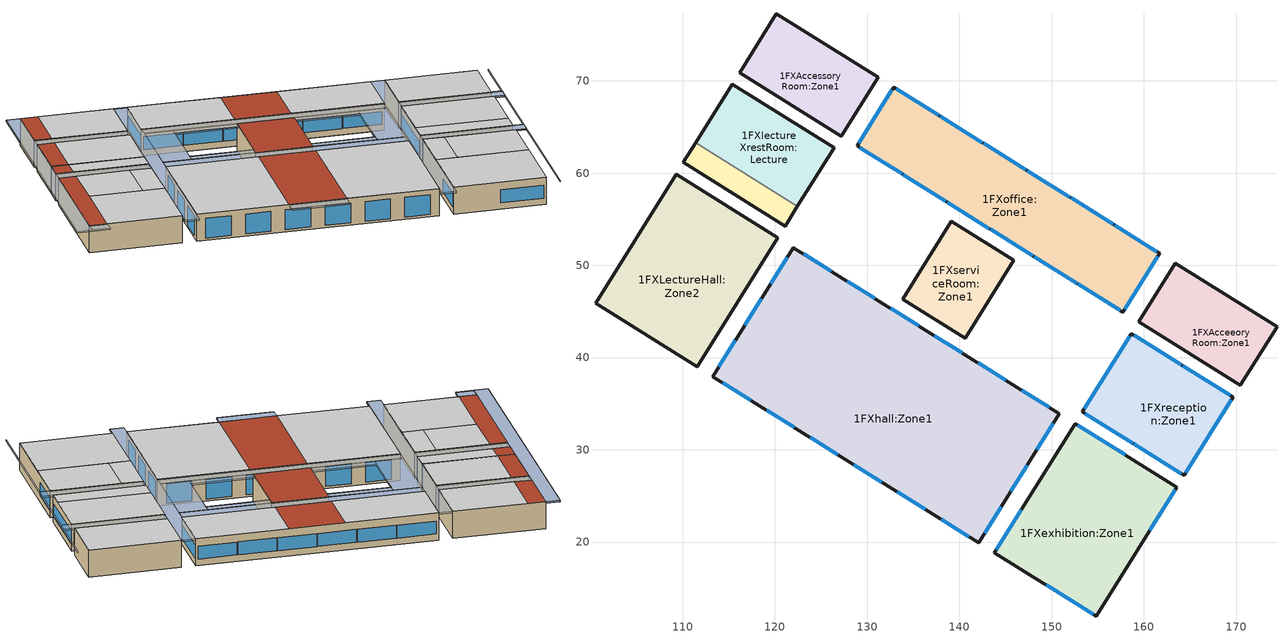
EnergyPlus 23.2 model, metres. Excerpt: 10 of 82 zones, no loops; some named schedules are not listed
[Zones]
1FXAccessoryRoom:Zone1
 floor to Basement2:B1XServerRoom (Project internal floor_Reversed_Rev): 127.2,64.01 117.02,70.37 120.47,75.89 130.65,69.53 z0
 floor ground (Project ground floor): 130.65,69.53 120.47,75.89 121,76.73 131.17,70.37 z0; 117.02,70.37 116.17,70.9 120.15,77.26 121,76.73 z0
 wall outside (BPS_Baseline_Wall): 127.2,64.01 131.17,70.37 120.15,77.26 116.17,70.9 127.2,64.01 z0:4
 ceiling to 2FXlab:Zone1 (Project internal floor_Reversed): 118.29,69.58 127.2,64.01 131.17,70.37 122.27,75.94 z4
 roof outside (BPS_Baseline_Roof_Without_skylight_improved): 116.17,70.9 118.29,69.58 122.27,75.94 120.15,77.26 z4
1FXlectureXrestRoom:RestRoom
 floor to Basement2:B1XServerRoom (Project internal floor_Reversed_Rev): 121.11,54.26 110.93,60.62 112.25,62.74 122.43,56.38 z0
 floor ground (Project ground floor): 110.93,60.62 110.08,61.15 111.41,63.27 112.25,62.74 z0
 wall outside (BPS_Baseline_Wall): 111.41,63.27 110.08,61.15 121.11,54.26 122.43,56.38 z0:4
 wall to 1FXlectureXrestRoom:Lecture (Project partition): 122.43,56.38 111.41,63.27 z0:4
 ceiling to 2FXlabXrestRoom:RestRoom (Project internal floor_Reversed): 112.2,59.83 121.11,54.26 122.43,56.38 113.53,61.95 z4
 roof outside (BPS_Baseline_Roof_Without_skylight_improved): 110.08,61.15 112.2,59.83 113.53,61.95 111.41,63.27 z4
1FXlectureXrestRoom:Lecture
 floor to Basement2:B1XServerRoom (Project internal floor_Reversed_Rev): 122.43,56.38 112.25,62.74 116.23,69.1 126.4,62.74 z0
 floor ground (Project ground floor): 112.25,62.74 111.41,63.27 115.38,69.63 116.23,69.1 z0
 wall outside (BPS_Baseline_Wall): 122.43,56.38 126.4,62.74 115.38,69.63 111.41,63.27 z0:4
 ceiling to 2FXlabXrestRoom:Lab (Project internal floor_Reversed): 113.53,61.95 122.43,56.38 126.4,62.74 117.5,68.31 z4
 roof outside (BPS_Baseline_Roof_Without_skylight_improved): 111.41,63.27 113.53,61.95 117.5,68.31 115.38,69.63 z4
1FXLectureHall:Zone2
 floor to Basement2:B1XServerRoom (Project internal floor_Reversed_Rev): 118.46,50.02 108.28,56.38 110.14,59.35 120.31,52.99 z0
 floor to Basement2:B1XShop (Project internal floor_Reversed_Rev): 111.57,39 101.39,45.36 108.28,56.38 118.46,50.02 z0
 floor ground (Project ground floor): 101.39,45.36 100.54,45.89 109.29,59.88 110.14,59.35 z0
 wall outside (BPS_Baseline_Wall): 111.57,39 120.31,52.99 109.29,59.88 100.54,45.89 111.57,39 z0:4
 ceiling to 2FXofficeXLab:Office (Project internal floor_Reversed): 102.66,44.56 111.57,39 116.6,47.06 107.7,52.62 z4
 ceiling to 2FXofficeXLab:AC (Project internal floor_Reversed): 114.06,48.65 116.6,47.06 120.31,52.99 117.77,54.58 z4
 ceiling to 2FXofficeXLab:Lab (Project internal floor_Reversed): 107.7,52.62 114.06,48.65 117.77,54.58 111.41,58.56 z4
 roof outside (BPS_Baseline_Roof_Without_skylight_improved): 100.54,45.89 102.66,44.56 111.41,58.56 109.29,59.88 z4
1FXoffice:Zone1
 floor to Basement2:B1XServerRoom (Project internal floor_Reversed_Rev): 130.59,61.89 128.9,62.95 132.34,68.47 134.04,67.41 z0
 floor to Basement2:B1XCorridor (Project internal floor_Reversed_Rev): 156.88,45.47 130.59,61.89 134.04,67.41 160.33,50.98 z0
 floor to Basement2:B1XEquipmentRoom (Project internal floor_Reversed_Rev): 157.73,44.94 156.88,45.47 160.33,50.98 161.18,50.45 z0
 floor ground (Project ground floor): 161.18,50.45 132.34,68.47 132.87,69.31 161.7,51.3 z0
 wall outside (BPS_Baseline_Wall): 157.73,44.94 161.7,51.3 132.87,69.31 128.9,62.95 157.73,44.94 z0:4
 window (BPS_Baseline_External glazing_Improved - 1002): 157.92,45.24 161.51,50.99 / 132.68,69.01 129.08,63.26 z0.94:2.84; 137.75,66.26 133.17,69.12 / 142.48,63.31 137.9,66.17 / 147.21,60.35 142.63,63.21 / 151.94,57.4 147.36,60.26 / 156.67,54.44 152.09,57.3 / 161.4,51.49 156.82,54.35 / 152.85,47.99 157.43,45.13 / 148.12,50.94 152.7,48.08 / 143.39,53.9 147.97,51.04 / 138.66,56.85 143.24,53.99 / 133.93,59.81 138.51,56.95 / 129.2,62.76 133.78,59.9 z0.94:2.85
 ceiling to 2FXmeetingRoom:Zone1 (Project internal floor_Reversed): 128.9,62.95 139.92,56.07 143.89,62.43 132.87,69.31 z4
 ceiling to 2FXmeetingRoom1:Zone1 (Project internal floor_Reversed): 146.7,51.83 157.73,44.94 161.7,51.3 150.68,58.19 z4
 roof outside (BPS_Baseline_Roof_Without_skylight_improved): 139.92,56.07 146.7,51.83 150.68,58.19 143.89,62.43 z4
1FXhall:Zone1
 floor to Basement2:B1XServerRoom (Project internal floor_Reversed_Rev): 121.85,47.9 120.15,48.96 122.01,51.93 123.7,50.87 z0
 floor to Basement2:B1XCorridor (Project internal floor_Reversed_Rev): 116.66,35.82 113.26,37.94 120.15,48.96 123.55,46.84 z0; 148.99,30.95 121.85,47.9 123.7,50.87 150.84,33.91 z0
 floor to Basement2:B1XCanteen (Project internal floor_Reversed_Rev): 142.1,19.92 116.66,35.82 123.55,46.84 148.99,30.95 z0
 wall outside (BPS_Baseline_Wall): 142.1,19.92 150.84,33.91 122.01,51.93 113.26,37.94 142.1,19.92 z0:4
 window (BPS_Baseline_External glazing_Improved - 1002): 148.39,30 150.19,32.86 / 145.57,25.48 147.37,28.35 / 142.75,20.97 144.55,23.84 / 126.1,49.37 123.1,51.25 / 130.83,46.42 127.83,48.3 / 135.56,43.46 132.56,45.34 / 140.29,40.51 137.29,42.39 / 145.02,37.55 142.02,39.43 / 149.75,34.59 146.75,36.47 / 115.71,41.86 113.92,38.99 / 118.53,46.37 116.74,43.5 / 121.35,50.88 119.56,48.01 / 138,22.48 141.01,20.6 / 133.27,25.44 136.28,23.56 / 128.54,28.39 131.55,26.51 / 123.81,31.35 126.82,29.47 / 119.08,34.3 122.09,32.42 / 114.35,37.26 117.36,35.38 z0.34:3.26
 ceiling to 2FXffcXc1Xdylght:Office (Project internal floor_Reversed): 131.07,26.81 142.1,19.92 150.84,33.91 139.82,40.8 z4
 ceiling to 2FXofficeXac:Office (Project internal floor_Reversed): 113.26,37.94 124.29,31.05 133.03,45.04 122.01,51.93 z4
 roof outside (BPS_Baseline_Roof_Without_skylight_improved): 124.29,31.05 131.07,26.81 139.82,40.8 133.03,45.04 z4
1FXserviceRoom:Zone1
 floor to Basement2:B1XCore (Project internal floor_Reversed_Rev): 140.61,42.08 133.83,46.32 138.6,53.95 145.38,49.71 z0
 floor to Basement2:B1XCorridor (Project internal floor_Reversed_Rev): 145.38,49.71 138.6,53.95 139.12,54.79 145.91,50.55 z0
 wall outside (BPS_Baseline_Wall): 140.61,42.08 145.91,50.55 139.12,54.79 133.83,46.32 140.61,42.08 z0:4
 roof outside (BPS_Baseline_Roof_Without_skylight_improved): 133.83,46.32 140.61,42.08 145.91,50.55 139.12,54.79 z4
1FXexhibition:Zone1
 floor to Basement2:B1XCorridor (Project internal floor_Reversed_Rev): 161.71,23 150.68,29.89 152.54,32.85 163.56,25.97 z0
 floor to Basement2:B1XCanteen (Project internal floor_Reversed_Rev): 154.82,11.97 143.79,18.86 150.68,29.89 161.71,23 z0
 wall outside (BPS_Baseline_Wall): 154.82,11.97 163.56,25.97 152.54,32.85 143.79,18.86 154.82,11.97 z0:4
 window x3 (BPS_Baseline_External glazing_Improved - 1002): 160.65,21.3 163.37,25.66 / 146.71,23.53 143.98,19.17 z0.94:2.85
 window x2 (BPS_Baseline_External glazing_Improved - 1002): 157.97,29.46 152.84,32.67 / 149.38,15.37 154.52,12.16 z0.94:2.84
 ceiling to 2FXofficeXlabQ1:Office (Project internal floor_Reversed): 143.79,18.86 154.82,11.97 159.85,20.03 148.83,26.92 z4
 ceiling to 2FXofficeXlabQ1:AC (Project internal floor_Reversed): 148.83,26.92 151.37,25.33 155.08,31.27 152.54,32.85 z4
 ceiling to 2FXofficeXlabQ1:Lab (Project internal floor_Reversed): 151.37,25.33 159.85,20.03 163.56,25.97 155.08,31.27 z4
1FXreception:Zone1
 floor to Basement2:B1XEquipmentRoom (Project internal floor_Reversed_Rev): 156.72,32.01 153.33,34.13 158.63,42.6 162.02,40.49 z0
 floor to Basement2:B1XGym (Project internal floor_Reversed_Rev): 164.36,27.24 156.72,32.01 162.02,40.49 169.65,35.72 z0
 wall outside (BPS_Baseline_Wall): 164.36,27.24 169.65,35.72 158.63,42.6 153.33,34.13 164.36,27.24 z0:4
 window (BPS_Baseline_External glazing_Improved - 1002): 164.55,27.54 169.47,35.41 / 158.44,42.3 153.52,34.43 z0.94:2.83; 164.07,39.21 158.93,42.42 / 169.35,35.91 164.22,39.11 / 158.92,30.63 164.05,27.43 / 153.64,33.94 158.77,30.73 z0.94:2.84
 ceiling to 2FXlabXrestRoom1:RestRoom (Project internal floor_Reversed): 153.33,34.13 164.36,27.24 165.68,29.36 154.66,36.25 z4
 ceiling to 2FXlabXrestRoom1:Lab (Project internal floor_Reversed): 154.66,36.25 165.68,29.36 169.65,35.72 158.63,42.6 z4
1FXAcceeoryRoom:Zone1
 floor to Basement2:B1XEquipmentRoom (Project internal floor_Reversed_Rev): 162.82,41.76 159.42,43.88 162.87,49.39 166.26,47.27 z0
 floor to Basement2:B1XGym (Project internal floor_Reversed_Rev): 170.45,36.99 162.82,41.76 166.26,47.27 173.9,42.5 z0
 floor ground (Project ground floor): 173.9,42.5 162.87,49.39 163.4,50.24 174.42,43.35 z0
 wall outside (BPS_Baseline_Wall): 170.45,36.99 174.42,43.35 163.4,50.24 159.42,43.88 170.45,36.99 z0:4
 ceiling to 2FXlab1:Zone1 (Project internal floor_Reversed): 159.42,43.88 170.45,36.99 174.42,43.35 163.4,50.24 z4
shading: 161.7,51.3 141.3,18.65 / 99.75,44.62 120.15,77.26 / 175.7,42.55 155.3,9.91 / 118.45,78.32 98.05,45.68 / 112.47,36.67 132.87,69.31 / 143,17.59 163.4,50.24 / 122.01,51.93 150.84,33.91 / 157.73,44.94 128.9,62.95 / 165.63,26.44 153.33,34.13 / 171.72,36.19 159.42,43.88 / 152.54,32.85 164.83,25.17 / 158.63,42.6 170.93,34.92 / 121.11,54.26 110.08,61.15 / 127.2,64.01 116.17,70.9 / 109.29,59.88 120.31,52.99 / 115.38,69.63 126.4,62.74 / 145.38,49.71 153.01,44.94 / 148.77,38.15 141.14,42.92 / 140.61,42.08 148.24,37.31 / 130.96,58.72 138.6,53.95 / 134.36,47.16 126.72,51.93 / 139.12,54.79 131.49,59.56 / 131.07,26.81 124.28,31.04 / 123.49,29.78 130.28,25.54 / 102.66,44.56 100.54,45.89 / 99.75,44.62 101.87,43.29 / 132.87,69.31 131.17,70.37 / 131.17,70.37 110.77,37.73 / 128.1,61.68 156.93,43.66 / 151.64,35.19 122.8,53.2 / 126.2,51.08 131.49,59.56 / 131.49,59.56 128.1,61.68 / 128.1,61.68 122.8,53.2 / 122.8,53.2 126.2,51.08 / 126.2,51.08 133.83,46.32 / 151.64,35.19 156.93,43.66 / 156.93,43.66 153.54,45.78 / 153.54,45.78 148.24,37.31 / 153.54,45.78 145.91,50.55 / 148.24,37.31 151.64,35.19 z3.8:4; 99.75,44.62 98.05,45.68 118.45,78.32 120.15,77.26 z3.8; 98.05,45.68 99.75,44.62 120.15,77.26 118.45,78.32 z4; 112.47,36.67 110.77,37.73 131.17,70.37 132.87,69.31 z3.8; 110.77,37.73 112.47,36.67 132.87,69.31 131.17,70.37 z4; 143,17.59 141.3,18.65 161.7,51.3 163.4,50.24 z3.8; 141.3,18.65 143,17.59 163.4,50.24 161.7,51.3 z4; 150.84,33.91 122.01,51.93 122.8,53.2 151.64,35.19 z3.8; 122.01,51.93 150.84,33.91 151.64,35.19 122.8,53.2 z4; 128.1,61.68 156.93,43.66 157.73,44.94 128.9,62.95 z4; 156.93,43.66 128.1,61.68 128.9,62.95 157.73,44.94 z3.8; 126.2,51.08 122.8,53.2 128.1,61.68 131.49,59.56 z3.8; 151.64,35.19 148.24,37.31 153.54,45.78 156.93,43.66 z3.8; 148.24,37.31 151.64,35.19 156.93,43.66 153.54,45.78 z4; 122.8,53.2 126.2,51.08 131.49,59.56 128.1,61.68 z4; 158.63,42.6 170.93,34.92 171.72,36.19 159.42,43.88 z4; 170.93,34.92 158.63,42.6 159.42,43.88 171.72,36.19 z3.8; 164.83,25.17 152.54,32.85 153.33,34.13 165.63,26.44 z3.8; 152.54,32.85 164.83,25.17 165.63,26.44 153.33,34.13 z4; 120.31,52.99 109.29,59.88 110.08,61.15 121.11,54.26 z3.8; 109.29,59.88 120.31,52.99 121.11,54.26 110.08,61.15 z4; 115.38,69.63 126.4,62.74 127.2,64.01 116.17,70.9 z4; 126.4,62.74 115.38,69.63 116.17,70.9 127.2,64.01 z3.8; 123.49,29.78 130.28,25.54 131.07,26.81 124.28,31.04 z4; 130.28,25.54 123.49,29.78 124.28,31.04 131.07,26.81 z3.8; 133.83,46.32 126.2,51.08 126.72,51.93 134.36,47.16 z3.8; 126.2,51.08 133.83,46.32 134.36,47.16 126.72,51.93 z4; 140.61,42.08 148.24,37.31 148.77,38.15 141.14,42.92 z4; 148.24,37.31 140.61,42.08 141.14,42.92 148.77,38.15 z3.8; 138.6,53.95 130.96,58.72 131.49,59.56 139.12,54.79 z3.8; 130.96,58.72 138.6,53.95 139.12,54.79 131.49,59.56 z4; 153.01,44.94 145.38,49.71 145.91,50.55 153.54,45.78 z3.8; 145.38,49.71 153.01,44.94 153.54,45.78 145.91,50.55 z4; 101.87,43.29 99.75,44.62 100.54,45.89 102.66,44.56 z3.8; 99.75,44.62 101.87,43.29 102.66,44.56 100.54,45.89 z4
[Site:Location]
Green studio (01-01:31-12)  (01-01:31-12): Latitude {deg}=1.37; Longitude {deg}=103.98; Time Zone {hr}=7; Elevation {m}=16
[Site:GroundTemperature:BuildingSurface]
18, 18, 18, 18, 18, 18, 18, 18, 18, 18, 18, 18
[Site:GroundTemperature:Deep]
14, 14, 14, 14, 14, 14, 14, 14, 14, 14, 14, 14
[Site:GroundTemperature:Shallow]
14, 14, 14, 14, 14, 14, 14, 14, 14, 14, 14, 14
[Site:GroundTemperature:FCfactorMethod]
27.55, 28.03, 28.32, 28.42, 28.26, 27.88, 27.4, 26.92, 26.59, 26.51, 26.68, 27.05
[Site:GroundReflectance]
0.2, 0.2, 0.2, 0.2, 0.2, 0.2, 0.2, 0.2, 0.2, 0.2, 0.2, 0.2
[Site:GroundReflectance:SnowModifier]
2, 2
[SizingPeriod:DesignDay] Day of Month=15; Day Type=SummerDesignDay; Humidity Condition Type=WetBulb; Barometric Pressure {Pa}=101132.9; Wind Speed {m/s}=0; Wind Direction {deg}=0; Rain Indicator=No; Snow Indicator=No; Daylight Saving Time Indicator=No; Solar Model Indicator=ASHRAEClearSky; Sky Clearness=0.98
Name | Month | Maximum Dry-Bulb Temperature {C} | Daily Dry-Bulb Temperature Range {deltaC} | Wetbulb or DewPoint at Maximum Dry-Bulb {C}
Summer Design Day in Green studio (01-01:31-12) Jun | 6 | 33.2 | 5.9 | 26.7
Summer Design Day in Green studio (01-01:31-12) Jul | 7 | 32.6 | 5.7 | 26.3
Summer Design Day in Green studio (01-01:31-12) Aug | 8 | 32.8 | 5.8 | 26
Summer Design Day in Green studio (01-01:31-12) Sep | 9 | 32.8 | 6 | 25.9
[Building]
Building: North Axis {deg}=0; Terrain=Suburbs; Loads Convergence Tolerance Value {W}=.04; Temperature Convergence Tolerance Value {deltaC}=.4; Solar Distribution=FullExteriorWithReflections; Maximum Number of Warmup Days=25; Minimum Number of Warmup Days=6
[Site:WaterMainsTemperature]
Calculation Method=Correlation; Annual Average Outdoor Air Temperature {C}=10; Maximum Difference In Monthly Average Outdoor Air Temperatures {deltaC}=20
[Material:NoMass]
7_RVAL_2: Roughness=Rough; Thermal Resistance {m2-K/W}=.15; Thermal Absorptance=0.9; Solar Absorptance=0.7; Visible Absorptance=0.7
[Construction]
Project ground floor: Urea Formaldehyde Foam_.1327, Cast Concrete_.1, Floor/Roof Screed_.07, Timber Flooring_.03
Project internal floor_Reversed; Project internal floor_Reversed_Rev: Cast Concrete (Dense)_.1
BPS_Baseline_Roof_Without_skylight_improved: Asphalt 1_.01, MW Glass Wool (rolls)_.072, Plasterboard_.013
Project partition: Gypsum Plasterboard_.025, 7_RVAL_2, Gypsum Plasterboard_.025
BPS_Baseline_Wall: Brickwork Outer_.1, XPS Extruded Polystyrene  - CO2 Blowing_.05, Concrete Block (Medium)_.1, Gypsum Plastering_.013
BPS_Baseline_External glazing_Improved - 1002: 5111, 1017, 7090
[WindowMaterial:Gas]
1017: Gas Type=Air; Thickness {m}=.012
[WindowMaterial:Glazing] Optical Data Type=Spectral; Infrared Transmittance at Normal Incidence=0; Dirt Correction Factor for Solar and Visible Transmittance=1
Name | Window Glass Spectral Data Set | Thickness {m} | Front Side Infrared Hemispherical Emissivity | Back Side Infrared Hemispherical Emissivity | Conductivity {W/m-K}
7090 | Viracon VLE1370 11.5(5VLE13-70X2+060pvb+5Starphire) <VE13-70X2-5-060-Str-5.vir> | .01092 | 0.844 | 0.844 | 0.67
5111 | Viracon  (8OptWht/060Saflex/8OptWht/060Saflex/8OptWht) <8OptiWhite3ply lam.vir> | .02667 | 0.84 | 0.84 | 0.713
[MaterialProperty:GlazingSpectralData]
Viracon VLE1370 11.5(5VLE13-70X2+060pvb+5Starphire) <VE13-70X2-5-060-Str-5.vir>: 0.3, 0.001, 0.05, 0.046, 0.305, 0, 0.051, 0.046, 0.31, 0, 0.054, 0.045, 0.315, 0, 0.058, 0.045, 0.32, 0, 0.063, 0.044, 0.325, 0, 0.067, 0.043, 0.33, 0, 0.068, 0.042, 0.335, 0, 0.068, 0.042, 0.34, 0, 0.069, 0.043, 0.345, 0, 0.07, 0.044, 0.35, 0, 0.067, 0.045, 0.355, 0, 0.065, 0.044, 0.36, 0, 0.067, 0.044, 0.365, 0, 0.072, 0.044, 0.37, 0, 0.083, 0.044, 0.375, 0, 0.098, 0.043, 0.38, 0, 0.116, 0.043, 0.385, 0.002, 0.128, 0.043, 0.39, 0.024, 0.133, 0.044, 0.395, 0.12, 0.136, 0.051, 0.4, 0.283, 0.138, 0.077, 0.405, 0.427, 0.141, 0.107, 0.41, 0.521, 0.143, 0.126, 0.415, 0.574, 0.144, 0.132, 0.42, 0.605, 0.143, 0.132, 0.425, 0.627, 0.143, 0.131, 0.43, 0.641, 0.143, 0.129, 0.435, 0.652, 0.142, 0.126, 0.44, 0.661, 0.142, 0.125, 0.445, 0.668, 0.142, 0.123, 0.45, 0.675, 0.141, 0.122, 0.455, 0.681, 0.141, 0.121, 0.46, 0.685, 0.141, 0.12, 0.465, 0.688, 0.14, 0.12, 0.47, 0.692, 0.139, 0.12, 0.475, 0.694, 0.139, 0.12, 0.48, 0.697, 0.138, 0.12, 0.485, 0.7, 0.138, 0.121, 0.49, 0.704, 0.137, 0.122, 0.495, 0.707, 0.136, 0.122, 0.5, 0.71, 0.135, 0.123, 0.505, 0.712, 0.134, 0.124, 0.51, 0.714, 0.133, 0.125, 0.515, 0.717, 0.133, 0.126, 0.52, 0.719, 0.132, 0.127, 0.525, 0.72, 0.131, 0.128, 0.53, 0.722, 0.13, 0.128, 0.535, 0.723, 0.129, 0.129, 0.54, 0.724, 0.128, 0.13, 0.545, 0.726, 0.127, 0.13, 0.55, 0.727, 0.125, 0.131, 0.555, 0.727, 0.124, 0.131, 0.56, 0.727, 0.122, 0.132, 0.565, 0.727, 0.121, 0.132, 0.57, 0.726, 0.119, 0.132, 0.575, 0.725, 0.118, 0.133, 0.58, 0.723, 0.117, 0.133, 0.585, 0.722, 0.116, 0.134, 0.59, 0.719, 0.115, 0.134, 0.595, 0.717, 0.114, 0.135, 0.6, 0.715, 0.113, 0.136, 0.605, 0.711, 0.113, 0.138, 0.61, 0.708, 0.113, 0.139, 0.615, 0.704, 0.113, 0.141, 0.62, 0.7, 0.114, 0.144, 0.625, 0.695, 0.114, 0.146, 0.63, 0.69, 0.116, 0.149, 0.635, 0.684, 0.118, 0.153, 0.64, 0.678, 0.12, 0.157, 0.645, 0.671, 0.123, 0.162, 0.65, 0.664, 0.127, 0.167, 0.655, 0.657, 0.131, 0.172, 0.66, 0.649, 0.136, 0.178, 0.665, 0.641, 0.141, 0.185, 0.67, 0.632, 0.147, 0.192, 0.675, 0.623, 0.153, 0.2, 0.68, 0.614, 0.16, 0.208, 0.685, 0.604, 0.167, 0.216, 0.69, 0.593, 0.175, 0.225, 0.695, 0.583, 0.183, 0.234, 0.7, 0.572, 0.192, 0.244, 0.705, 0.561, 0.202, 0.255, 0.71, 0.549, 0.211, 0.265, 0.715, 0.538, 0.221, 0.275, 0.72, 0.526, 0.232, 0.287, 0.725, 0.514, 0.242, 0.298, 0.73, 0.502, 0.254, 0.31, 0.735, 0.489, 0.265, 0.321, 0.74, 0.477, 0.275, 0.332, 0.745, 0.465, 0.287, 0.344, 0.75, 0.453, 0.299, 0.355, 0.755, 0.441, 0.31, 0.367, 0.76, 0.429, 0.322, 0.379, 0.765, 0.417, 0.332, 0.39, 0.77, 0.406, 0.344, 0.401, 0.775, 0.394, 0.355, 0.413, 0.78, 0.383, 0.367, 0.425, 0.785, 0.372, 0.378, 0.436, 0.79, 0.361, 0.389, 0.446, 0.795, 0.35, 0.4, 0.457, 0.8, 0.34, 0.411, 0.469, 0.805, 0.329, 0.421, 0.479, 0.81, 0.32, 0.431, 0.488, 0.815, 0.31, 0.441, 0.497, 0.82, 0.301, 0.45, 0.506, 0.825, 0.292, 0.46, 0.515, 0.83, 0.283, 0.468, 0.524, 0.835, 0.274, 0.477, 0.533, 0.84, 0.264, 0.489, 0.544, 0.845, 0.255, 0.499, 0.553, 0.85, 0.248, 0.507, 0.562, 0.855, 0.24, 0.516, 0.57, 0.86, 0.233, 0.524, 0.577, 0.865, 0.226, 0.531, 0.584, 0.87, 0.22, 0.538, 0.59, 0.875, 0.213, 0.544, 0.596, 0.88, 0.207, 0.551, 0.601, 0.885, 0.201, 0.558, 0.607, 0.89, 0.195, 0.564, 0.612, 0.895, 0.189, 0.57, 0.616, 0.9, 0.184, 0.577, 0.62, 0.905, 0.178, 0.583, 0.622, 0.91, 0.172, 0.588, 0.623, 0.915, 0.167, 0.594, 0.627, 0.92, 0.163, 0.6, 0.634, 0.925, 0.159, 0.605, 0.642, 0.93, 0.155, 0.61, 0.649, 0.935, 0.151, 0.615, 0.656, 0.94, 0.147, 0.62, 0.663, 0.945, 0.144, 0.624, 0.668, 0.95, 0.14, 0.629, 0.673, 0.955, 0.136, 0.633, 0.677, 0.96, 0.133, 0.638, 0.682, 0.965, 0.129, 0.642, 0.684, 0.97, 0.126, 0.646, 0.687, 0.975, 0.122, 0.65, 0.691, 0.98, 0.119, 0.654, 0.694, 0.985, 0.116, 0.657, 0.696, 0.99, 0.113, 0.66, 0.698, 0.995, 0.11, 0.664, 0.701, 1, 0.108, 0.668, 0.704, 1.005, 0.105, 0.671, 0.707, 1.01, 0.103, 0.674, 0.709, 1.015, 0.1, 0.678, 0.712, 1.02, 0.098, 0.681, 0.715, 1.025, 0.096, 0.684, 0.717, 1.03, 0.093, 0.686, 0.72, 1.035, 0.091, 0.689, 0.723, 1.04, 0.089, 0.692, 0.726, 1.045, 0.087, 0.694, 0.729, 1.05, 0.085, 0.697, 0.732, 1.055, 0.084, 0.699, 0.734, 1.06, 0.082, 0.702, 0.737, 1.065, 0.08, 0.704, 0.74, 1.07, 0.078, 0.707, 0.744, 1.075, 0.077, 0.708, 0.745, 1.08, 0.075, 0.712, 0.749, 1.085, 0.074, 0.714, 0.751, 1.09, 0.072, 0.716, 0.753, 1.095, 0.071, 0.718, 0.756, 1.1, 0.069, 0.721, 0.759, 1.105, 0.068, 0.723, 0.761, 1.11, 0.067, 0.724, 0.762, 1.115, 0.065, 0.726, 0.764, 1.12, 0.064, 0.729, 0.765, 1.125, 0.063, 0.73, 0.765, 1.13, 0.062, 0.731, 0.762, 1.135, 0.06, 0.734, 0.759, 1.14, 0.059, 0.735, 0.751, 1.145, 0.057, 0.737, 0.736, 1.15, 0.055, 0.738, 0.718, 1.155, 0.054, 0.741, 0.715, 1.16, 0.052, 0.742, 0.709, 1.165, 0.051, 0.743, 0.694, 1.17, 0.049, 0.744, 0.673, 1.175, 0.047, 0.746, 0.647, 1.18, 0.045, 0.748, 0.618, 1.185, 0.042, 0.75, 0.573, 1.19, 0.04, 0.752, 0.538, 1.195, 0.04, 0.753, 0.537, 1.2, 0.04, 0.753, 0.555, 1.205, 0.04, 0.755, 0.578, 1.21, 0.041, 0.757, 0.607, 1.215, 0.041, 0.758, 0.635, 1.22, 0.041, 0.76, 0.66, 1.225, 0.041, 0.762, 0.679, 1.23, 0.041, 0.764, 0.693, 1.235, 0.04, 0.765, 0.704, 1.24, 0.04, 0.767, 0.713, 1.245, 0.04, 0.768, 0.72, 1.25, 0.039, 0.768, 0.726, 1.255, 0.039, 0.769, 0.732, 1.26, 0.038, 0.77, 0.737, 1.265, 0.038, 0.772, 0.742, 1.27, 0.037, 0.774, 0.749, 1.275, 0.037, 0.775, 0.756, 1.28, 0.037, 0.776, 0.764, 1.285, 0.036, 0.778, 0.772, 1.29, 0.036, 0.78, 0.779, 1.295, 0.036, 0.78, 0.784, 1.3, 0.035, 0.781, 0.787, 1.305, 0.034, 0.783, 0.791, 1.31, 0.034, 0.785, 0.795, 1.315, 0.034, 0.785, 0.797, 1.32, 0.033, 0.786, 0.798, 1.325, 0.033, 0.787, 0.799, 1.33, 0.032, 0.789, 0.799, 1.335, 0.032, 0.791, 0.798, 1.34, 0.031, 0.792, 0.793, 1.345, 0.031, 0.793, 0.787, 1.35, 0.03, 0.794, 0.775, 1.355, 0.03, 0.796, 0.753, 1.36, 0.029, 0.797, 0.734, 1.365, 0.028, 0.798, 0.719, 1.37, 0.027, 0.799, 0.688, 1.375, 0.026, 0.801, 0.656, 1.38, 0.025, 0.801, 0.638, 1.385, 0.025, 0.802, 0.629, 1.39, 0.024, 0.802, 0.616, 1.395, 0.024, 0.803, 0.616, 1.4, 0.023, 0.803, 0.615, 1.405, 0.022, 0.804, 0.591, 1.41, 0.021, 0.805, 0.562, 1.415, 0.021, 0.806, 0.558, 1.42, 0.021, 0.807, 0.548, 1.425, 0.02, 0.808, 0.53, 1.43, 0.02, 0.809, 0.517, 1.435, 0.019, 0.812, 0.511, 1.44, 0.019, 0.814, 0.507, 1.445, 0.019, 0.814, 0.504, 1.45, 0.019, 0.815, 0.506, 1.455, 0.019, 0.817, 0.515, 1.46, 0.019, 0.819, 0.529, 1.465, 0.019, 0.819, 0.544, 1.47, 0.019, 0.82, 0.56, 1.475, 0.019, 0.822, 0.578, 1.48, 0.019, 0.824, 0.594, 1.485, 0.019, 0.825, 0.608, 1.49, 0.019, 0.825, 0.621, 1.495, 0.019, 0.827, 0.634, 1.5, 0.019, 0.829, 0.647, 1.505, 0.019, 0.83, 0.658, 1.51, 0.019, 0.83, 0.668, 1.515, 0.019, 0.832, 0.678, 1.52, 0.019, 0.833, 0.685, 1.525, 0.019, 0.833, 0.69, 1.53, 0.018, 0.834, 0.695, 1.535, 0.018, 0.835, 0.696, 1.54, 0.018, 0.837, 0.696, 1.545, 0.018, 0.837, 0.694, 1.55, 0.018, 0.837, 0.692, 1.555, 0.018, 0.839, 0.692, 1.56, 0.017, 0.841, 0.693, 1.565, 0.017, 0.84, 0.694, 1.57, 0.017, 0.84, 0.698, 1.575, 0.017, 0.841, 0.703, 1.58, 0.017, 0.843, 0.71, 1.585, 0.017, 0.843, 0.715, 1.59, 0.017, 0.844, 0.72, 1.595, 0.017, 0.844, 0.724, 1.6, 0.016, 0.845, 0.727, 1.605, 0.016, 0.845, 0.729, 1.61, 0.016, 0.845, 0.731, 1.615, 0.016, 0.845, 0.731, 1.62, 0.016, 0.847, 0.731, 1.625, 0.016, 0.847, 0.728, 1.63, 0.016, 0.847, 0.727, 1.635, 0.015, 0.848, 0.728, 1.64, 0.015, 0.848, 0.728, 1.645, 0.015, 0.849, 0.728, 1.65, 0.015, 0.849, 0.725, 1.655, 0.015, 0.85, 0.72, 1.66, 0.014, 0.851, 0.71, 1.665, 0.014, 0.85, 0.692, 1.67, 0.014, 0.85, 0.664, 1.675, 0.013, 0.851, 0.622, 1.68, 0.012, 0.852, 0.551, 1.685, 0.011, 0.851, 0.431, 1.69, 0.009, 0.85, 0.306, 1.695, 0.007, 0.85, 0.231, 1.7, 0.005, 0.851, 0.163, 1.705, 0.005, 0.851, 0.136, 1.71, 0.005, 0.85, 0.146, 1.715, 0.006, 0.851, 0.154, 1.72, 0.006, 0.852, 0.16, 1.725, 0.006, 0.851, 0.18, 1.73, 0.006, 0.85, 0.189, 1.735, 0.006, 0.851, 0.18, 1.74, 0.006, 0.851, 0.166, 1.745, 0.005, 0.85, 0.154, 1.75, 0.005, 0.849, 0.154, 1.755, 0.005, 0.849, 0.17, 1.76, 0.006, 0.85, 0.199, 1.765, 0.006, 0.849, 0.227, 1.77, 0.006, 0.849, 0.257, 1.775, 0.007, 0.849, 0.287, 1.78, 0.007, 0.849, 0.309, 1.785, 0.008, 0.848, 0.319, 1.79, 0.007, 0.848, 0.327, 1.795, 0.008, 0.848, 0.333, 1.8, 0.007, 0.849, 0.34, 1.805, 0.007, 0.848, 0.342, 1.81, 0.008, 0.847, 0.34, 1.815, 0.007, 0.847, 0.338, 1.82, 0.007, 0.847, 0.337, 1.825, 0.007, 0.846, 0.34, 1.83, 0.007, 0.846, 0.347, 1.835, 0.007, 0.846, 0.357, 1.84, 0.007, 0.846, 0.37, 1.845, 0.007, 0.847, 0.385, 1.85, 0.008, 0.847, 0.402, 1.855, 0.008, 0.846, 0.419, 1.86, 0.008, 0.845, 0.433, 1.865, 0.008, 0.846, 0.443, 1.87, 0.008, 0.846, 0.449, 1.875, 0.008, 0.846, 0.451, 1.88, 0.008, 0.845, 0.447, 1.885, 0.008, 0.845, 0.436, 1.89, 0.008, 0.845, 0.417, 1.895, 0.007, 0.844, 0.4, 1.9, 0.007, 0.844, 0.386, 1.905, 0.006, 0.844, 0.371, 1.91, 0.006, 0.844, 0.359, 1.915, 0.006, 0.843, 0.35, 1.92, 0.006, 0.843, 0.345, 1.925, 0.007, 0.842, 0.343, 1.93, 0.006, 0.841, 0.344, 1.935, 0.006, 0.841, 0.345, 1.94, 0.006, 0.84, 0.349, 1.945, 0.006, 0.84, 0.357, 1.95, 0.006, 0.84, 0.37, 1.955, 0.006, 0.84, 0.383, 1.96, 0.007, 0.84, 0.395, 1.965, 0.006, 0.839, 0.403, 1.97, 0.006, 0.839, 0.41, 1.975, 0.006, 0.838, 0.416, 1.98, 0.006, 0.838, 0.42, 1.985, 0.006, 0.838, 0.424, 1.99, 0.007, 0.839, 0.425, 1.995, 0.006, 0.837, 0.421, 2, 0.006, 0.837, 0.413, 2.005, 0.006, 0.836, 0.397, 2.01, 0.006, 0.836, 0.375, 2.015, 0.005, 0.836, 0.352, 2.02, 0.005, 0.836, 0.331, 2.025, 0.005, 0.836, 0.314, 2.03, 0.005, 0.836, 0.298, 2.035, 0.005, 0.835, 0.284, 2.04, 0.005, 0.835, 0.271, 2.045, 0.004, 0.835, 0.258, 2.05, 0.004, 0.835, 0.246, 2.055, 0.004, 0.835, 0.233, 2.06, 0.004, 0.834, 0.221, 2.065, 0.004, 0.835, 0.212, 2.07, 0.004, 0.835, 0.208, 2.075, 0.004, 0.834, 0.208, 2.08, 0.004, 0.833, 0.21, 2.085, 0.004, 0.833, 0.213, 2.09, 0.004, 0.833, 0.219, 2.095, 0.004, 0.833, 0.226, 2.1, 0.004, 0.831, 0.233, 2.105, 0.004, 0.831, 0.241, 2.11, 0.004, 0.832, 0.248, 2.115, 0.004, 0.83, 0.254, 2.12, 0.004, 0.829, 0.258, 2.125, 0.004, 0.828, 0.261, 2.13, 0.004, 0.828, 0.262, 2.135, 0.004, 0.826, 0.263, 2.14, 0.004, 0.824, 0.266, 2.145, 0.004, 0.823, 0.269, 2.15, 0.004, 0.823, 0.271, 2.155, 0.004, 0.821, 0.274, 2.16, 0.004, 0.818, 0.276, 2.165, 0.004, 0.817, 0.278, 2.17, 0.004, 0.815, 0.28, 2.175, 0.004, 0.81, 0.279, 2.18, 0.004, 0.805, 0.278, 2.185, 0.004, 0.8, 0.276, 2.19, 0.003, 0.796, 0.273, 2.195, 0.004, 0.79, 0.268, 2.2, 0.003, 0.786, 0.262, 2.205, 0.003, 0.783, 0.257, 2.21, 0.003, 0.781, 0.25, 2.215, 0.003, 0.779, 0.241, 2.22, 0.003, 0.777, 0.231, 2.225, 0.003, 0.777, 0.219, 2.23, 0.003, 0.778, 0.203, 2.235, 0.003, 0.778, 0.182, 2.24, 0.003, 0.779, 0.157, 2.245, 0.002, 0.781, 0.127, 2.25, 0.002, 0.782, 0.096, 2.255, 0.001, 0.783, 0.07, 2.26, 0.001, 0.784, 0.053, 2.265, 0.001, 0.785, 0.044, 2.27, 0, 0.786, 0.041, 2.275, 0, 0.787, 0.039, 2.28, 0, 0.788, 0.039, 2.285, 0, 0.789, 0.039, 2.29, 0, 0.79, 0.039, 2.295, 0, 0.79, 0.039, 2.3, 0, 0.79, 0.038, 2.305, 0, 0.791, 0.038, 2.31, 0, 0.792, 0.039, 2.315, 0, 0.792, 0.038, 2.32, 0, 0.792, 0.039, 2.325, 0, 0.792, 0.039, 2.33, 0, 0.793, 0.039, 2.335, 0, 0.792, 0.039, 2.34, 0, 0.792, 0.038, 2.345, 0, 0.793, 0.038, 2.35, 0, 0.793, 0.038, 2.355, 0, 0.792, 0.038, 2.36, 0, 0.791, 0.039, 2.365, 0, 0.79, 0.039, 2.37, 0, 0.79, 0.039, 2.375, 0, 0.789, 0.039, 2.38, 0, 0.788, 0.038, 2.385, 0, 0.788, 0.038, 2.39, 0, 0.786, 0.039, 2.395, 0, 0.785, 0.039, 2.4, 0, 0.784, 0.039, 2.405, 0, 0.782, 0.039, 2.41, 0, 0.78, 0.039, 2.415, 0, 0.778, 0.039, 2.42, 0, 0.777, 0.039, 2.425, 0, 0.775, 0.038, 2.43, 0, 0.772, 0.039, 2.435, 0, 0.771, 0.039, 2.44, 0, 0.768, 0.039, 2.445, 0, 0.767, 0.039, 2.45, 0, 0.764, 0.039, 2.455, 0, 0.762, 0.038, 2.46, 0, 0.76, 0.038, 2.465, 0.001, 0.758, 0.038, 2.47, 0.001, 0.756, 0.039, 2.475, 0, 0.752, 0.039, 2.48, 0, 0.748, 0.035, 2.485, 0.001, 0.752, 0.038, 2.49, 0, 0.749, 0.04, 2.495, 0, 0.745, 0.04, 2.5, 0, 0.741, 0.034
Viracon  (8OptWht/060Saflex/8OptWht/060Saflex/8OptWht) <8OptiWhite3ply lam.vir>: 0.3, 0, 0.049, 0.049, 0.305, 0, 0.048, 0.049, 0.31, 0, 0.048, 0.048, 0.315, 0, 0.048, 0.048, 0.32, 0, 0.047, 0.048, 0.325, 0, 0.047, 0.047, 0.33, 0, 0.046, 0.046, 0.335, 0, 0.045, 0.046, 0.34, 0, 0.046, 0.046, 0.345, 0, 0.046, 0.047, 0.35, 0, 0.046, 0.047, 0.355, 0, 0.046, 0.046, 0.36, 0, 0.046, 0.046, 0.365, 0, 0.045, 0.045, 0.37, 0, 0.045, 0.045, 0.375, 0, 0.045, 0.045, 0.38, 0, 0.045, 0.045, 0.385, 0, 0.045, 0.045, 0.39, 0.007, 0.045, 0.045, 0.395, 0.095, 0.045, 0.046, 0.4, 0.34, 0.051, 0.052, 0.41, 0.742, 0.074, 0.074, 0.42, 0.843, 0.082, 0.082, 0.43, 0.865, 0.084, 0.084, 0.44, 0.872, 0.084, 0.084, 0.45, 0.877, 0.084, 0.084, 0.46, 0.881, 0.084, 0.084, 0.47, 0.884, 0.084, 0.084, 0.48, 0.886, 0.084, 0.084, 0.49, 0.888, 0.085, 0.085, 0.5, 0.891, 0.085, 0.084, 0.51, 0.892, 0.084, 0.084, 0.52, 0.893, 0.084, 0.084, 0.53, 0.893, 0.084, 0.084, 0.54, 0.893, 0.084, 0.083, 0.55, 0.894, 0.084, 0.083, 0.56, 0.893, 0.084, 0.083, 0.57, 0.89, 0.083, 0.083, 0.58, 0.885, 0.083, 0.082, 0.59, 0.88, 0.082, 0.082, 0.6, 0.877, 0.082, 0.082, 0.61, 0.876, 0.082, 0.081, 0.62, 0.872, 0.081, 0.081, 0.63, 0.869, 0.081, 0.081, 0.64, 0.865, 0.081, 0.081, 0.65, 0.863, 0.08, 0.08, 0.66, 0.86, 0.08, 0.08, 0.67, 0.859, 0.08, 0.08, 0.68, 0.858, 0.08, 0.08, 0.69, 0.857, 0.081, 0.081, 0.7, 0.855, 0.083, 0.082, 0.71, 0.852, 0.085, 0.083, 0.72, 0.849, 0.087, 0.085, 0.73, 0.844, 0.089, 0.087, 0.74, 0.838, 0.091, 0.088, 0.75, 0.834, 0.092, 0.089, 0.76, 0.83, 0.093, 0.09, 0.77, 0.826, 0.093, 0.09, 0.78, 0.822, 0.093, 0.09, 0.79, 0.819, 0.093, 0.09, 0.8, 0.814, 0.093, 0.09, 0.81, 0.81, 0.093, 0.09, 0.82, 0.807, 0.092, 0.089, 0.83, 0.801, 0.092, 0.089, 0.84, 0.797, 0.1, 0.097, 0.85, 0.794, 0.101, 0.098, 0.86, 0.79, 0.102, 0.098, 0.87, 0.786, 0.1, 0.095, 0.88, 0.782, 0.096, 0.091, 0.89, 0.777, 0.092, 0.087, 0.9, 0.768, 0.088, 0.084, 0.91, 0.757, 0.085, 0.081, 0.92, 0.754, 0.084, 0.079, 0.93, 0.759, 0.084, 0.079, 0.94, 0.763, 0.084, 0.079, 0.95, 0.763, 0.083, 0.079, 0.96, 0.761, 0.082, 0.078, 0.97, 0.757, 0.082, 0.078, 0.98, 0.754, 0.082, 0.077, 0.99, 0.751, 0.081, 0.076, 1, 0.749, 0.081, 0.076, 1.05, 0.746, 0.08, 0.076, 1.1, 0.749, 0.081, 0.076, 1.15, 0.693, 0.075, 0.071, 1.2, 0.517, 0.06, 0.058, 1.25, 0.678, 0.074, 0.069, 1.3, 0.733, 0.079, 0.074, 1.35, 0.717, 0.077, 0.073, 1.4, 0.556, 0.063, 0.06, 1.45, 0.448, 0.055, 0.053, 1.5, 0.589, 0.065, 0.062, 1.55, 0.635, 0.069, 0.066, 1.6, 0.669, 0.073, 0.069, 1.65, 0.666, 0.072, 0.068, 1.7, 0.12, 0.042, 0.042, 1.75, 0.107, 0.042, 0.041, 1.8, 0.285, 0.047, 0.046, 1.85, 0.342, 0.05, 0.048, 1.9, 0.319, 0.048, 0.047, 1.95, 0.301, 0.047, 0.046, 2, 0.339, 0.048, 0.047, 2.05, 0.183, 0.043, 0.042, 2.1, 0.169, 0.042, 0.042, 2.15, 0.198, 0.043, 0.043, 2.2, 0.176, 0.042, 0.042, 2.25, 0.041, 0.04, 0.04, 2.3, 0, 0.04, 0.039, 2.35, 0, 0.04, 0.039, 2.4, 0, 0.04, 0.039, 2.45, 0, 0.04, 0.039, 2.5, 0, 0.037, 0.029
[Material] Roughness=Rough; Thermal Absorptance=0.9
Name | Thickness {m} | Conductivity {W/m-K} | Density {kg/m3} | Specific Heat {J/kg-K} | Solar Absorptance | Visible Absorptance
Urea Formaldehyde Foam_.1327 | .1327 | 0.04 | 10 | 1400 | 0.6 | 0.6
Cast Concrete_.1 | .1 | 1.13 | 2000 | 1000 | 0.6 | 0.6
Floor/Roof Screed_.07 | .07 | 0.41 | 1200 | 840 | 0.73 | 0.73
Timber Flooring_.03 | .03 | 0.14 | 650 | 1200 | 0.78 | 0.78
Cast Concrete (Dense)_.1 | .1 | 1.4 | 2100 | 840 | 0.6 | 0.6
Asphalt 1_.01 | .01 | 0.7 | 2100 | 1000 | 0.85 | 0.9
MW Glass Wool (rolls)_.072 | .072 | 0.04 | 12 | 840 | 0.6 | 0.6
Plasterboard_.013 | .013 | 0.25 | 2800 | 896 | 0.5 | 0.5
Gypsum Plasterboard_.025 | .025 | 0.25 | 900 | 1000 | 0.5 | 0.5
Brickwork Outer_.1 | .1 | 0.84 | 1700 | 800 | 0.7 | 0.7
Concrete Block (Medium)_.1 | .1 | 0.51 | 1400 | 1000 | 0.6 | 0.6
Gypsum Plastering_.013 | .013 | 0.4 | 1000 | 1000 | 0.5 | 0.5
XPS Extruded Polystyrene  - CO2 Blowing_.05 | .05 | 0.034 | 35 | 1400 | 0.6 | 0.6
[Zone] Type=1; Multiplier=1; Zone Inside Convection Algorithm=TARP; Part of Total Floor Area=Yes
Name | Volume {m3} | Floor Area {m2}
1FXexhibition:Zone1; 1FXLectureHall:Zone2 | 777.1127 | 199.2597
1FXreception:Zone1 | 460.7441 | 118.1395
1FXAcceeoryRoom:Zone1; 1FXAccessoryRoom:Zone1 | 339.2753 | 86.9937
1FXhall:Zone1 | 2085.38 | 534.7137
1FXlectureXrestRoom:RestRoom | 105.1783 | 26.9688
1FXlectureXrestRoom:Lecture | 348.2686 | 89.2996
1FXoffice:Zone1 | 910.4459 | 233.4477
1FXserviceRoom:Zone1 | 276.0623 | 70.7852
[Lights] Design Level Calculation Method=Watts/Area; Return Air Fraction=0; Fraction Radiant=.42; Fraction Visible=.18; Fraction Replaceable=1
Name | Zone or ZoneList or Space or SpaceList | Schedule | Watts per Zone Floor Area {W/m2}
1FXexhibition:Zone1 General lighting | 1FXexhibition:Zone1 | BPS_Office_Lighting | 3.6
1FXreception:Zone1 General lighting | 1FXreception:Zone1 | Office_Reception_Light | 2.4
1FXAcceeoryRoom:Zone1 General lighting | 1FXAcceeoryRoom:Zone1 | Office_Store_Light | .6
1FXhall:Zone1 General lighting | 1FXhall:Zone1 | Office_Reception_Light | 2.4
1FXLectureHall:Zone2 General lighting | 1FXLectureHall:Zone2 | D1_Edu_Lecture_Light | 3.6
1FXlectureXrestRoom:RestRoom General lighting | 1FXlectureXrestRoom:RestRoom | BPS TOILET LIGHTING SCHEDULE | 1.2
1FXlectureXrestRoom:Lecture General lighting | 1FXlectureXrestRoom:Lecture | D1_Edu_Lecture_Light | 3.6
1FXAccessoryRoom:Zone1 General lighting | 1FXAccessoryRoom:Zone1 | Office_Store_Light | .6
1FXoffice:Zone1 General lighting | 1FXoffice:Zone1 | BPS_Office_Lighting | 6
1FXserviceRoom:Zone1 General lighting | 1FXserviceRoom:Zone1 | BPS PLANT SCHEDULE | 1.2
[ZoneInfiltration:DesignFlowRate] Schedule=Copy of Off 24/7; Design Flow Rate Calculation Method=Flow/zone; Constant Term Coefficient=1; Temperature Term Coefficient=0; Velocity Term Coefficient=0; Velocity Squared Term Coefficient=0
Name | Zone or ZoneList or Space or SpaceList | Design Flow Rate {m3/s}
1FXexhibition:Zone1 Infiltration | 1FXexhibition:Zone1 | .215865
1FXreception:Zone1 Infiltration | 1FXreception:Zone1 | .127984
1FXAcceeoryRoom:Zone1 Infiltration | 1FXAcceeoryRoom:Zone1 | .094243
1FXhall:Zone1 Infiltration | 1FXhall:Zone1 | .579273
1FXLectureHall:Zone2 Infiltration | 1FXLectureHall:Zone2 | .215865
1FXlectureXrestRoom:RestRoom Infiltration | 1FXlectureXrestRoom:RestRoom | .029216
1FXlectureXrestRoom:Lecture Infiltration | 1FXlectureXrestRoom:Lecture | .096741
1FXAccessoryRoom:Zone1 Infiltration | 1FXAccessoryRoom:Zone1 | .094243
1FXoffice:Zone1 Infiltration | 1FXoffice:Zone1 | .252902
1FXserviceRoom:Zone1 Infiltration | 1FXserviceRoom:Zone1 | .076684
[PEOPLE] Number of People Calculation Method=People/Area; Fraction Radiant=.3; Sensible Heat Fraction=AutoCalculate; Carbon Dioxide Generation Rate {m3/s-W}=3.82e-08; Enable ASHRAE 55 Comfort Warnings=No; Mean Radiant Temperature Calculation Type=ZoneAveraged; Work Efficiency Schedule=Work efficiency; Clothing Insulation Calculation Method=ClothingInsulationSchedule; Air Velocity Schedule=Default Air Velocity for Comfort Calculations
Name | Zone or ZoneList or Space or SpaceList | Number of People Schedule | People per Floor Area {person/m2} | Activity Level Schedule | Clothing Insulation Schedule
People 1FXexhibition:Zone1 | 1FXexhibition:Zone1 | BPS_Office_Occupancy | .33 | Activity Schedule 89737 | Clothing Schedule 89737
People 1FXreception:Zone1 | 1FXreception:Zone1 | Office_Reception_Occ | .1008 | Activity Schedule 89753 | Clothing Schedule 89753
People 1FXAcceeoryRoom:Zone1 | 1FXAcceeoryRoom:Zone1 | Office_Store_Occ | .025 | Activity Schedule 89768 | Clothing Schedule 89768
People 1FXhall:Zone1 | 1FXhall:Zone1 | Office_Reception_Occ | .1008 | Activity Schedule 89785 | Clothing Schedule 89785
People 1FXLectureHall:Zone2 | 1FXLectureHall:Zone2 | D1_Edu_Lecture_Occ | 0.21831 | Activity Schedule 89800 | Clothing Schedule 89800
People 1FXlectureXrestRoom:Lecture | 1FXlectureXrestRoom:Lecture | D1_Edu_Lecture_Occ | 0.21831 | Activity Schedule 89825 | Clothing Schedule 89825
People 1FXAccessoryRoom:Zone1 | 1FXAccessoryRoom:Zone1 | Office_Store_Occ | .025 | Activity Schedule 89841 | Clothing Schedule 89841
People 1FXoffice:Zone1 | 1FXoffice:Zone1 | BPS_Office_Occupancy | .2 | Activity Schedule 89857 | Clothing Schedule 89857
[OtherEquipment] Fuel Type=Electricity; Design Level Calculation Method=Watts/Area; Fraction Latent=0; Fraction Radiant=.2; Fraction Lost=0; Carbon Dioxide Generation Rate {m3/s-W}=0
Name | Zone or ZoneList or Space or SpaceList | Schedule | Power per Zone Floor Area {W/m2}
1FXexhibition:Zone1 Equipment gain | 1FXexhibition:Zone1 | BPS_Office_Receptacle | 8
1FXreception:Zone1 Equipment gain | 1FXreception:Zone1 | Office_Reception_Equip | 6.19
1FXhall:Zone1 Equipment gain | 1FXhall:Zone1 | Office_Reception_Equip | 6.19
1FXLectureHall:Zone2 Equipment gain | 1FXLectureHall:Zone2 | D1_Edu_Lecture_Equip | 2
1FXlectureXrestRoom:Lecture Equipment gain | 1FXlectureXrestRoom:Lecture | D1_Edu_Lecture_Equip | 2
1FXoffice:Zone1 Computing gain | 1FXoffice:Zone1 | BPS_Office_Occupancy | 10
1FXoffice:Zone1 Equipment gain | 1FXoffice:Zone1 | BPS_Office_Receptacle | 6
[Daylighting:Controls] Daylighting Method=SplitFlux; Availability Schedule=On; Lighting Control Type=Continuous; Minimum Input Power Fraction for Continuous or ContinuousOff Dimming Control=.1; Minimum Light Output Fraction for Continuous or ContinuousOff Dimming Control=.1; Number of Stepped Control Steps=1; Probability Lighting will be Reset When Needed in Manual Stepped Control=1; Glare Calculation Azimuth Angle of View Direction Clockwise from Zone y-Axis {deg}=0; Maximum Allowable Discomfort Glare Index=22; DElight Gridding Resolution {m2}=1; Fraction of Lights Controlled by Reference Point 1=1
Name | Zone or Space | Glare Calculation Daylighting Reference Point | Daylighting Reference Point 1 | Illuminance Setpoint at Reference Point 1 {lux}
1FXreception:Zone1 | 1FXreception:Zone1 | 1FXreception:Zone1 Ref Point 1 | 1FXreception:Zone1 Ref Point 1 | 200
1FXhall:Zone1 | 1FXhall:Zone1 | 1FXhall:Zone1 Ref Point 1 | 1FXhall:Zone1 Ref Point 1 | 200
1FXoffice:Zone1 | 1FXoffice:Zone1 | 1FXoffice:Zone1 Ref Point 1 | 1FXoffice:Zone1 Ref Point 1 | 500
[ZoneControl:Thermostat]
1FXlectureXrestRoom:RestRoom Thermostat: Zone or ZoneList=1FXlectureXrestRoom:RestRoom; Control Type Schedule=Control type schedule: Always 4; Control 1=1FXlectureXrestRoom:RestRoom Dual SP
[ThermostatSetpoint:DualSetpoint]
1FXlectureXrestRoom:RestRoom Dual SP: Heating Setpoint Temperature Schedule=Heating set point schedule; Cooling Setpoint Temperature Schedule=Cooling set point schedule
[Sizing:Zone]
1FXlectureXrestRoom:RestRoom: Zone Cooling Design Supply Air Temperature Input Method=SupplyAirTemperature; Zone Cooling Design Supply Air Temperature {C}=14; Zone Cooling Design Supply Air Temperature Difference {deltaC}=10; Zone Heating Design Supply Air Temperature Input Method=SupplyAirTemperature; Zone Heating Design Supply Air Temperature {C}=50; Zone Heating Design Supply Air Temperature Difference {deltaC}=10; Zone Cooling Design Supply Air Humidity Ratio {kgWater/kgDryAir}=0.009; Zone Heating Design Supply Air Humidity Ratio {kgWater/kgDryAir}=0.004; Design Specification Outdoor Air Object=1FXlectureXrestRoom:RestRoom Design Specification Outdoor Air Object; Zone Heating Sizing Factor=1.25; Zone Cooling Sizing Factor=1.15; Cooling Design Air Flow Method=DesignDay; Cooling Design Air Flow Rate {m3/s}=0; Cooling Minimum Air Flow per Zone Floor Area {m3/s-m2}=0.00076; Cooling Minimum Air Flow {m3/s}=0; Cooling Minimum Air Flow Fraction=0; Heating Design Air Flow Method=DesignDay; Heating Design Air Flow Rate {m3/s}=0; Heating Maximum Air Flow per Zone Floor Area {m3/s-m2}=0.00203; Heating Maximum Air Flow {m3/s}=0.14158; Heating Maximum Air Flow Fraction=0.3; Design Specification Zone Air Distribution Object=1FXlectureXrestRoom:RestRoom Design Specification Zone Air Distribution Object; Account for Dedicated Outdoor Air System=No; Dedicated Outdoor Air System Control Strategy=NeutralSupplyAir; Dedicated Outdoor Air Low Setpoint Temperature for Design {C}=autosize; Dedicated Outdoor Air High Setpoint Temperature for Design {C}=autosize; Zone Load Sizing Method=Sensible Load Only No Latent Load; Zone Latent Cooling Design Supply Air Humidity Ratio Input Method=HumidityRatioDifference; Zone Cooling Design Supply Air Humidity Ratio Difference {kgWater/kgDryAir}=0.005; Zone Latent Heating Design Supply Air Humidity Ratio Input Method=HumidityRatioDifference; Zone Humidification Design Supply Air Humidity Ratio Difference {kgWater/kgDryAir}=0.005
[DesignSpecification:OutdoorAir]
1FXlectureXrestRoom:RestRoom Design Specification Outdoor Air Object: Outdoor Air Method=Flow/Zone; Outdoor Air Flow per Person {m3/s-person}=1; Outdoor Air Flow per Zone Floor Area {m3/s-m2}=0; Outdoor Air Flow per Zone {m3/s}=0.5; Outdoor Air Flow Air Changes per Hour {1/hr}=0; Outdoor Air Schedule=On 24/7
[DesignSpecification:ZoneAirDistribution]
1FXlectureXrestRoom:RestRoom Design Specification Zone Air Distribution Object: Zone Air Distribution Effectiveness in Cooling Mode=1; Zone Air Distribution Effectiveness in Heating Mode=1; Zone Secondary Recirculation Fraction=0
[Zone equipment]
1FXlectureXrestRoom:RestRoom: 1FXlectureXrestRoom:RestRoom Exhaust fan
[Schedule:Compact]
Office_Store_Occ; Office_Store_Light: Through: 31 Dec, For: Weekdays SummerDesignDay, Until: 08:00, 0, Until: 18:00, 1, Until: 24:00, 0, For: Weekends, Until: 24:00, 0, For: Holidays, Until: 24:00, 0, For: WinterDesignDay AllOtherDays, Until: 24:00, 0
Office_Reception_Occ: Through: 31 Dec, For: Weekdays SummerDesignDay, Until: 07:00, 0, Until: 08:00, 0.25, Until: 09:00, 0.5, Until: 12:00, 1, Until: 14:00, 0.75, Until: 17:00, 1, Until: 18:00, 0.5, Until: 19:00, 0.25, Until: 24:00, 0, For: Weekends, Until: 24:00, 0, For: Holidays, Until: 24:00, 0, For: WinterDesignDay AllOtherDays, Until: 24:00, 0
Office_Reception_Light: Through: 31 Dec, For: Weekdays SummerDesignDay, Until: 07:00, 0, Until: 19:00, 1, Until: 24:00, 0, For: Weekends, Until: 24:00, 0, For: Holidays, Until: 24:00, 0, For: WinterDesignDay AllOtherDays, Until: 24:00, 0
D1_Edu_Lecture_Occ: Through: 09 Jan, For: AllDays, Until: 24:00, 0, Through: 13 Feb, For: Weekdays SummerDesignDay, Until: 07:00, 0, Until: 08:00, 0.1, Until: 09:00, 0.25, Until: 10:00, 0.75, Until: 12:00, 1, Until: 14:00, 0.5, Until: 16:00, 1, Until: 18:00, 0.5, Until: 24:00, 0, For: Weekends, Until: 24:00, 0, For: Holidays, Until: 24:00, 0, For: WinterDesignDay AllOtherDays, Until: 24:00, 0, Through: 20 Feb, For: AllDays, Until: 24:00, 0, Through: 20 Mar, For: Weekdays SummerDesignDay, Until: 07:00, 0, Until: 08:00, 0.1, Until: 09:00, 0.25, Until: 10:00, 0.75, Until: 12:00, 1, Until: 14:00, 0.5, Until: 16:00, 1, Until: 18:00, 0.5, Until: 24:00, 0, For: Weekends, Until: 24:00, 0, For: Holidays, Until: 24:00, 0, For: WinterDesignDay AllOtherDays, Until: 24:00, 0, Through: 03 Apr, For: AllDays, Until: 24:00, 0, Through: 29 May, For: Weekdays SummerDesignDay, Until: 07:00, 0, Until: 08:00, 0.1, Until: 09:00, 0.25, Until: 10:00, 0.75, Until: 12:00, 1, Until: 14:00, 0.5, Until: 16:00, 1, Until: 18:00, 0.5, Until: 24:00, 0, For: Weekends, Until: 24:00, 0, For: Holidays, Until: 24:00, 0, For: WinterDesignDay AllOtherDays, Until: 24:00, 0, Through: 05 Jun, For: AllDays, Until: 24:00, 0, Through: 24 Jul, For: Weekdays SummerDesignDay, Until: 07:00, 0, Until: 08:00, 0.1, Until: 09:00, 0.25, Until: 10:00, 0.75, Until: 12:00, 1, Until: 14:00, 0.5, Until: 16:00, 1, Until: 18:00, 0.5, Until: 24:00, 0, For: Weekends, Until: 24:00, 0, For: Holidays, Until: 24:00, 0, For: WinterDesignDay AllOtherDays, Until: 24:00, 0, Through: 04 Sep, For: AllDays, Until: 24:00, 0, Through: 23 Oct, For: Weekdays SummerDesignDay, Until: 07:00, 0, Until: 08:00, 0.1, Until: 09:00, 0.25, Until: 10:00, 0.75, Until: 12:00, 1, Until: 14:00, 0.5, Until: 16:00, 1, Until: 18:00, 0.5, Until: 24:00, 0, For: Weekends, Until: 24:00, 0, For: Holidays, Until: 24:00, 0, For: WinterDesignDay AllOtherDays, Until: 24:00, 0, Through: 30 Oct, For: AllDays, Until: 24:00, 0, Through: 22 Dec, For: Weekdays SummerDesignDay, Until: 07:00, 0, Until: 08:00, 0.1, Until: 09:00, 0.25, Until: 10:00, 0.75, Until: 12:00, 1, Until: 14:00, 0.5, Until: 16:00, 1, Until: 18:00, 0.5, Until: 24:00, 0, For: Weekends, Until: 24:00, 0, For: Holidays, Until: 24:00, 0, For: WinterDesignDay AllOtherDays, Until: 24:00, 0, Through: 31 Dec, For: AllDays, Until: 24:00, 0
D1_Edu_Lecture_Light: Through: 09 Jan, For: AllDays, Until: 24:00, 0, Through: 13 Feb, For: Weekdays SummerDesignDay, Until: 07:00, 0, Until: 18:00, 1, Until: 24:00, 0, For: Weekends, Until: 24:00, 0, For: Holidays, Until: 24:00, 0, For: WinterDesignDay AllOtherDays, Until: 24:00, 0, Through: 20 Feb, For: AllDays, Until: 24:00, 0, Through: 20 Mar, For: Weekdays SummerDesignDay, Until: 07:00, 0, Until: 18:00, 1, Until: 24:00, 0, For: Weekends, Until: 24:00, 0, For: Holidays, Until: 24:00, 0, For: WinterDesignDay AllOtherDays, Until: 24:00, 0, Through: 03 Apr, For: AllDays, Until: 24:00, 0, Through: 29 May, For: Weekdays SummerDesignDay, Until: 07:00, 0, Until: 18:00, 1, Until: 24:00, 0, For: Weekends, Until: 24:00, 0, For: Holidays, Until: 24:00, 0, For: WinterDesignDay AllOtherDays, Until: 24:00, 0, Through: 05 Jun, For: AllDays, Until: 24:00, 0, Through: 24 Jul, For: Weekdays SummerDesignDay, Until: 07:00, 0, Until: 18:00, 1, Until: 24:00, 0, For: Weekends, Until: 24:00, 0, For: Holidays, Until: 24:00, 0, For: WinterDesignDay AllOtherDays, Until: 24:00, 0, Through: 04 Sep, For: AllDays, Until: 24:00, 0, Through: 23 Oct, For: Weekdays SummerDesignDay, Until: 07:00, 0, Until: 18:00, 1, Until: 24:00, 0, For: Weekends, Until: 24:00, 0, For: Holidays, Until: 24:00, 0, For: WinterDesignDay AllOtherDays, Until: 24:00, 0, Through: 30 Oct, For: AllDays, Until: 24:00, 0, Through: 22 Dec, For: Weekdays SummerDesignDay, Until: 07:00, 0, Until: 18:00, 1, Until: 24:00, 0, For: Weekends, Until: 24:00, 0, For: Holidays, Until: 24:00, 0, For: WinterDesignDay AllOtherDays, Until: 24:00, 0, Through: 31 Dec, For: AllDays, Until: 24:00, 0
BPS_Office_Occupancy: Through: 31 Dec, For: Weekdays SummerDesignDay, Until: 8:00, 0, Until: 9:00, 0.5, Until: 12:00, 0.95, Until: 13:00, 0.5, Until: 18:00, 0.95, Until: 19:00, 0.5, Until: 24:00, 0, For: Weekends, Until: 24:00, 0, For: Holidays, Until: 24:00, 0, For: WinterDesignDay AllOtherDays, Until: 24:00, 0
BPS_Office_Receptacle: Through: 31 Dec, For: Weekdays SummerDesignDay, Until: 8:00, 0.05, Until: 9:00, 0.5, Until: 18:00, 0.9, Until: 19:00, 0.5, Until: 24:00, 0.05, For: Weekends, Until: 24:00, 0.05, For: Holidays, Until: 24:00, 0.05, For: WinterDesignDay AllOtherDays, Until: 24:00, 0.05
BPS_Office_Lighting: Through: 31 Dec, For: Weekdays SummerDesignDay, Until: 8:00, 0, Until: 12:00, 1, Until: 13:00, 0.5, Until: 19:00, 1, Until: 24:00, 0, For: Weekends, Until: 24:00, 0, For: Holidays, Until: 24:00, 0, For: WinterDesignDay AllOtherDays, Until: 24:00, 0
BPS TOILET LIGHTING SCHEDULE: Through: 31 Dec, For: Weekdays SummerDesignDay, Until: 7:00, 0, Until: 8:00, 1, Until: 19:00, 1, Until: 20:00, 0, Until: 24:00, 0, For: Weekends, Until: 24:00, 0, For: Holidays, Until: 24:00, 0, For: WinterDesignDay AllOtherDays, Until: 24:00, 0
Activity Schedule 89737; Activity Schedule 89857: Through: 12/31, For: AllDays, Until: 24:00, 108
Clothing Schedule 89737; Clothing Schedule 89753; Clothing Schedule 89768; Clothing Schedule 89785; Clothing Schedule 89800; Clothing Schedule 89825; Clothing Schedule 89841; Clothing Schedule 89857: Through: 4/1, For: AllDays, Until: 24:00, 1, Through: 9/30, For: AllDays, Until: 24:00, .5, Through: 12/31, For: AllDays, Until: 24:00, 1
Activity Schedule 89753; Activity Schedule 89768; Activity Schedule 89785; Activity Schedule 89800; Activity Schedule 89825; Activity Schedule 89841: Through: 12/31, For: AllDays, Until: 24:00, 126
